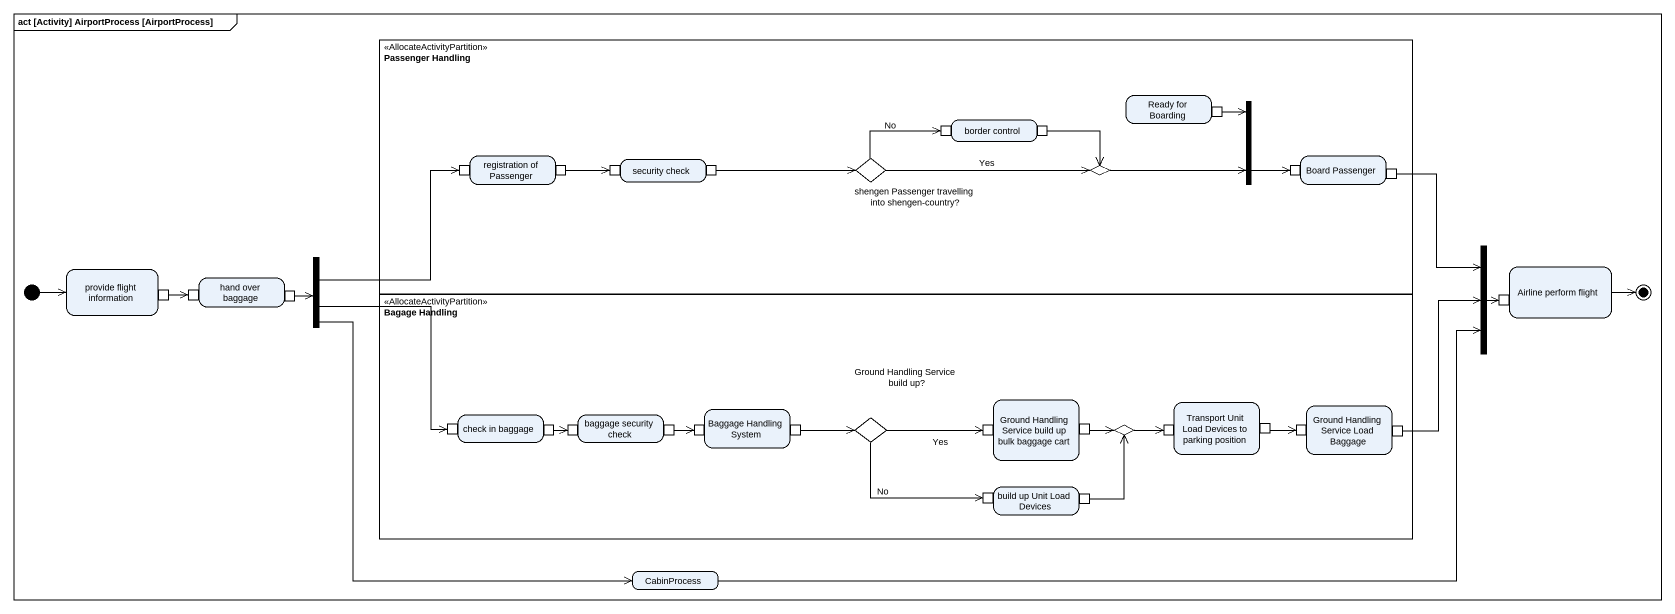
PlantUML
@startuml
mainframe act [Activity] AirportProcess [AirportProcess]
hide empty description
state "Passenger Handling" as Passenger_Handling <<AllocateActivityPartition>> {
  state "border control" as border_control {
    state pin2 <<inputPin>>
    state pin3 <<outputPin>>
  }
  state "Ready for Boarding" as Ready_for_Boarding {
    state pin1 <<outputPin>>
  }
  state fork1 <<join>>
  state "registration of Passenger" as registration_of_Passenger {
    state pin4 <<inputPin>>
    state pin5 <<outputPin>>
  }
  state "shengen Passenger travelling into shengen-country?" as shengen_Passenger <<choice>>
  state "Board Passenger" as Board_Passenger {
    state pin8 <<inputPin>>
    state pin9 <<outputPin>>
  }
  state "security check" as security_check {
    state pin6 <<inputPin>>
    state pin7 <<outputPin>>
  }
  state choice1 <<choice>>
}
state "provide flight information" as provide_flight_information {
  state pin10 <<outputPin>>
}
state fork2 <<fork>>
state fork3 <<join>>
state "Airline perform flight" as Airline_perform_flight {
  state pin13 <<inputPin>>
}
state "hand over baggage" as hand_over_baggage {
  state pin11 <<inputPin>>
  state pin12 <<outputPin>>
}
state "Bagage Handling" as Bagage_Handling <<AllocateActivityPartition>> {
  state "check in baggage" as check_in_baggage {
    state pin14 <<inputPin>>
    state pin15 <<outputPin>>
  }
  state "baggage security check" as baggage_security_check {
    state pin16 <<inputPin>>
    state pin17 <<outputPin>>
  }
  state "Baggage Handling System" as Baggage_Handling_System {
    state pin18 <<inputPin>>
    state pin19 <<outputPin>>
  }
  state "Ground Handling Service build up?" as Ground_Handling_Service <<choice>>
  state "Ground Handling Service build up bulk baggage cart" as Ground_Handling_Service_2 {
    state pin20 <<inputPin>>
    state pin21 <<outputPin>>
  }
  state choice2 <<choice>>
  state "Transport Unit Load Devices to parking position" as Transport_Unit_Load_Devices {
    state pin22 <<inputPin>>
    state pin23 <<outputPin>>
  }
  state "Ground Handling Service Load Baggage" as Ground_Handling_Service_3 {
    state pin24 <<inputPin>>
    state pin25 <<outputPin>>
  }
  state "build up Unit Load Devices" as build_up_Unit_Load_Devices {
    state pin26 <<inputPin>>
    state pin27 <<outputPin>>
  }
}
state CabinProcess
[*] -right-> provide_flight_information
pin1 --> fork1
fork1 -right-> pin8
shengen_Passenger -right-> pin2 : No
shengen_Passenger -right-> choice1 : Yes
pin3 --> choice1
pin5 -right-> pin6
pin7 -right-> shengen_Passenger
choice1 -right-> fork1
pin9 --> fork3
fork2 -up-> pin4
fork2 --> pin14
fork2 --> CabinProcess
fork3 -right-> pin13
pin10 -right-> pin11
pin12 -right-> fork2
pin15 -right-> pin16
pin17 -right-> pin18
pin19 -right-> Ground_Handling_Service
Ground_Handling_Service -right-> pin20 : Yes
Ground_Handling_Service -right-> pin26 : No
pin21 -right-> choice2
choice2 -right-> pin22
pin23 -right-> pin24
pin25 -up-> fork3
pin27 -up-> choice2
CabinProcess -right-> fork3
Airline_perform_flight -right-> [*]
@enduml
